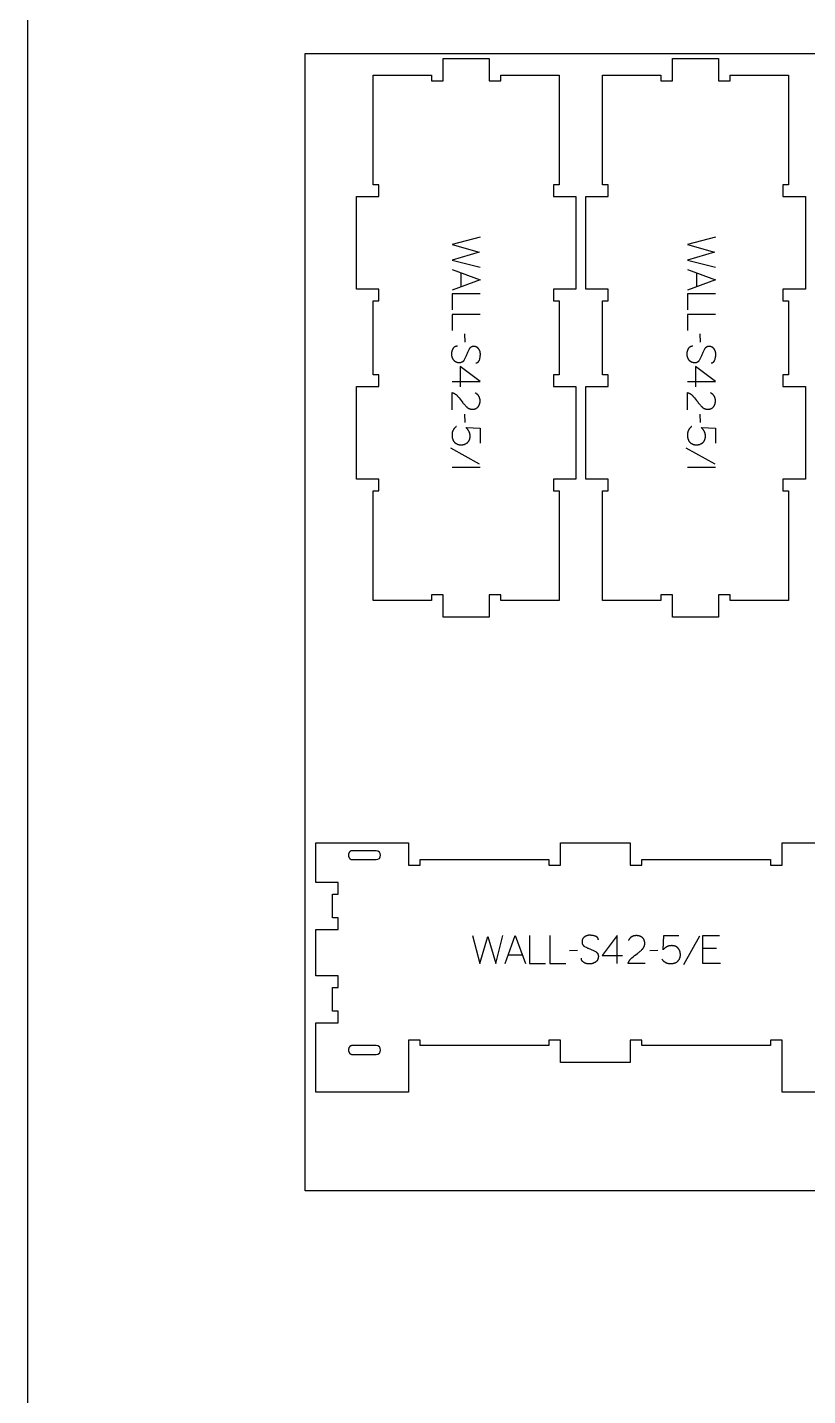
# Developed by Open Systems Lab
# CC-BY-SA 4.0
# Model space of a CAD drawing. Extents: x 0 to 4485, y 0 to 10771.
# Drawn here: x 0 to 837, y 2810 to 4278 of the extents above; entities that cross this region are included whole.
import ezdxf

# ---------------------------------------------------------------- set-up
doc = ezdxf.new("R2010")
doc.units = 0
for name, color, linetype in [('0_SHEET_SPRUCEPLY_2440X122', 1, 'CONTINUOUS'), ('1_ANYTOOL_1MMDEEP_LABELS_S', 2, 'CONTINUOUS'), ('3_ANYTOOL_CUTTHROUGH_INSID', 4, 'CONTINUOUS'), ('4_ANYTOOL_CUTTHROUGH_OUTSI', 5, 'CONTINUOUS'), ('DONOTCUT', 7, 'CONTINUOUS')]:
    doc.layers.add(name, color=color, linetype=linetype)

msp = doc.modelspace()

# ---------------------------------------------------------------- linework, layer by layer
at = {"layer": '0_SHEET_SPRUCEPLY_2440X122'}
msp.add_lwpolyline([(2737.9, 4249.4), (2737.9, 3029.4), (297.9, 3029.4), (297.9, 4249.4)], close=True, dxfattribs=at)
at = {"layer": '1_ANYTOOL_1MMDEEP_LABELS_S', "color": 2}
for points in [[(485.4, 4052.4), (455.4, 4044.7), (484.5, 4036.2), (455.4, 4027.8), (485.4, 4020.3)], [(737.8, 4052.4), (707.8, 4044.7), (736.9, 4036.2), (707.8, 4027.8), (737.8, 4020.3)], [(455.4, 4017.7), (485.4, 4006.8), (455.4, 3995.7)], [(465, 4014.2), (465, 3999.3)], [(707.8, 4017.7), (737.8, 4006.8), (707.8, 3995.7)], [(717.4, 4014.2), (717.4, 3999.3)], [(485.4, 3991.5), (455.4, 3991.5), (455.4, 3974.4)], [(737.8, 3991.5), (707.8, 3991.5), (707.8, 3974.4)], [(485.4, 3969.6), (455.4, 3969.6), (455.4, 3952.5)], [(737.8, 3969.6), (707.8, 3969.6), (707.8, 3952.5)], [(469.3, 3939.9), (469.2, 3948.7)], [(721.7, 3939.9), (721.6, 3948.7)], [(480.9, 3917.7), (481, 3917.7), (481.1, 3917.7), (481.2, 3917.7), (481.3, 3917.7), (481.4, 3917.7), (481.5, 3917.7), (481.6, 3917.7), (481.7, 3917.7), (481.8, 3917.7), (481.8, 3917.8), (481.9, 3917.8), (482, 3917.8), (482.1, 3917.8), (482.2, 3917.8), (482.3, 3917.9), (482.3, 3917.9), (482.4, 3917.9), (482.5, 3917.9), (482.6, 3918), (482.6, 3918), (482.7, 3918), (482.8, 3918.1), (482.8, 3918.1), (482.9, 3918.2), (483, 3918.2), (483.1, 3918.2), (483.1, 3918.3), (483.2, 3918.3), (483.3, 3918.4), (483.3, 3918.4), (483.4, 3918.5), (483.4, 3918.5), (483.5, 3918.6), (483.6, 3918.6), (483.6, 3918.7), (483.7, 3918.8), (483.7, 3918.8), (483.8, 3918.9), (483.8, 3918.9), (483.9, 3919), (484, 3919.1), (484, 3919.1), (484.1, 3919.2), (484.1, 3919.3), (484.2, 3919.4), (484.2, 3919.4), (484.2, 3919.5), (484.3, 3919.6), (484.3, 3919.7), (484.4, 3919.7), (484.4, 3919.8), (484.5, 3920), (484.6, 3920.2), (484.7, 3920.4), (484.7, 3920.5), (484.8, 3920.7), (484.8, 3920.9), (485.1, 3921.7), (485.3, 3922.5), (485.4, 3923.3), (485.6, 3924.1), (485.6, 3924.5), (485.7, 3924.9), (485.7, 3925.2), (485.7, 3925.6), (485.8, 3926), (485.8, 3926.3), (485.8, 3926.7), (485.8, 3927), (485.8, 3927.2), (485.8, 3927.4), (485.8, 3927.6), (485.8, 3927.8), (485.7, 3928), (485.7, 3928.2), (485.7, 3928.4), (485.7, 3928.6), (485.6, 3928.8), (485.6, 3928.9), (485.6, 3929.1), (485.5, 3929.3), (485.5, 3929.5), (485.4, 3929.7), (485.4, 3929.8), (485.3, 3930), (485.3, 3930.2), (485.2, 3930.4), (485.1, 3930.5), (485.1, 3930.7), (485, 3930.9), (484.9, 3931), (484.8, 3931.2), (484.8, 3931.4), (484.7, 3931.5), (484.6, 3931.7), (484.5, 3931.9), (484.4, 3932), (484.3, 3932.2), (484.2, 3932.3), (484.1, 3932.5), (484, 3932.7), (483.9, 3932.8), (483.7, 3933), (483.6, 3933.1), (483.5, 3933.2), (483.4, 3933.4), (483.2, 3933.5), (483.1, 3933.6), (483, 3933.7), (482.8, 3933.9), (482.7, 3934), (482.5, 3934.1), (482.4, 3934.2), (482.2, 3934.3), (482.1, 3934.4), (481.9, 3934.4), (481.8, 3934.5), (481.6, 3934.6), (481.4, 3934.7), (481.3, 3934.7), (481.1, 3934.8), (480.9, 3934.9), (480.7, 3934.9), (480.5, 3934.9), (480.4, 3935), (480.2, 3935), (480, 3935.1), (479.8, 3935.1), (479.6, 3935.1), (479.4, 3935.1), (479.2, 3935.1), (479, 3935.1), (478.8, 3935.1), (478.5, 3935.1), (478.3, 3935.1), (478.1, 3935.1), (477.9, 3935.1), (477.7, 3935.1), (477.5, 3935), (477.3, 3935), (477.1, 3935), (477, 3934.9), (476.8, 3934.9), (476.6, 3934.8), (476.4, 3934.7), (476.3, 3934.7), (476.3, 3934.7), (476.2, 3934.6), (476.1, 3934.6), (476, 3934.6), (475.9, 3934.5), (475.8, 3934.5), (475.8, 3934.4), (475.7, 3934.4), (475.6, 3934.3), (475.5, 3934.3), (475.5, 3934.2), (475.4, 3934.2), (475.3, 3934.1), (475.2, 3934.1), (475.2, 3934), (475.1, 3934), (475, 3933.9), (474.9, 3933.9), (474.9, 3933.8), (474.8, 3933.7), (474.7, 3933.7), (474.7, 3933.6), (474.6, 3933.6), (474.5, 3933.4), (474.4, 3933.3), (474.2, 3933.1), (474.1, 3933), (474, 3932.8), (473.9, 3932.7), (473.8, 3932.5), (473.7, 3932.3), (473.3, 3931.6), (472.9, 3930.9), (472.6, 3930.1), (472.2, 3929.4), (471.9, 3928.6), (471.5, 3927.8), (471.2, 3927), (470.9, 3926.1), (470.6, 3925.3), (470.3, 3924.5), (469.9, 3923.7), (469.6, 3923), (469.2, 3922.2), (468.8, 3921.5), (468.4, 3920.8), (468, 3920.1), (467.9, 3919.9), (467.7, 3919.8), (467.6, 3919.6), (467.6, 3919.5), (467.5, 3919.5), (467.4, 3919.4), (467.4, 3919.3), (467.3, 3919.3), (467.2, 3919.2), (467.2, 3919.1), (467.1, 3919.1), (467, 3919), (467, 3918.9), (466.9, 3918.9), (466.8, 3918.8), (466.8, 3918.8), (466.7, 3918.7), (466.6, 3918.7), (466.5, 3918.6), (466.5, 3918.5), (466.4, 3918.5), (466.3, 3918.4), (466.2, 3918.4), (466.2, 3918.4), (466.1, 3918.3), (466, 3918.3), (465.9, 3918.2), (465.8, 3918.2), (465.7, 3918.2), (465.7, 3918.1), (465.6, 3918.1), (465.5, 3918), (465.4, 3918), (465.3, 3918), (465.2, 3918), (465.1, 3917.9), (465, 3917.9), (464.8, 3917.8), (464.7, 3917.8), (464.5, 3917.8), (464.3, 3917.7), (464.1, 3917.7), (463.8, 3917.7), (463.6, 3917.7), (463.4, 3917.7), (463.2, 3917.7), (463, 3917.7), (462.7, 3917.7), (462.5, 3917.7), (462.3, 3917.7), (462.1, 3917.7), (461.8, 3917.8), (461.6, 3917.8), (461.4, 3917.9), (461.2, 3917.9), (461, 3918), (460.8, 3918), (460.6, 3918.1), (460.4, 3918.1), (460.2, 3918.2), (460, 3918.3), (459.8, 3918.4), (459.6, 3918.5), (459.4, 3918.5), (459.3, 3918.6), (459.1, 3918.7), (458.9, 3918.9), (458.8, 3919), (458.6, 3919.1), (458.4, 3919.2), (458.3, 3919.3), (458.1, 3919.5), (458, 3919.6), (457.9, 3919.7), (457.7, 3919.9), (457.6, 3920), (457.5, 3920.2), (457.3, 3920.4), (457.2, 3920.5), (457.1, 3920.7), (457, 3920.9), (456.7, 3921.2), (456.5, 3921.6), (456.3, 3922), (456.2, 3922.3), (456, 3922.7), (455.9, 3923.1), (455.8, 3923.3), (455.7, 3923.5), (455.7, 3923.7), (455.6, 3923.9), (455.5, 3924.1), (455.5, 3924.2), (455.4, 3924.4), (455.4, 3924.6), (455.3, 3924.8), (455.3, 3925), (455.3, 3925.2), (455.2, 3925.4), (455.2, 3925.6), (455.2, 3925.8), (455.1, 3926.2), (455.1, 3926.7), (455.1, 3927.1), (455.1, 3927.5), (455.1, 3927.9), (455.1, 3928.3), (455.2, 3928.7), (455.2, 3929.1), (455.3, 3929.5), (455.4, 3929.9), (455.5, 3930.2), (455.6, 3930.6), (455.7, 3931), (455.8, 3931.4), (456, 3931.7), (456.1, 3932.1), (456.3, 3932.4), (456.5, 3932.8), (456.6, 3933.1), (456.7, 3933.3), (456.9, 3933.5), (457, 3933.6), (457.1, 3933.8), (457.2, 3933.9), (457.3, 3934.1), (457.4, 3934.2), (457.5, 3934.3), (457.7, 3934.5), (457.8, 3934.6), (457.9, 3934.7), (458, 3934.8), (458.1, 3934.9), (458.2, 3934.9), (458.3, 3935), (458.3, 3935), (458.4, 3935.1), (458.5, 3935.1), (458.5, 3935.1), (458.6, 3935.2), (458.7, 3935.2), (458.8, 3935.3), (458.8, 3935.3), (458.9, 3935.3), (459, 3935.4), (459.1, 3935.4), (459.1, 3935.5), (459.2, 3935.5), (459.3, 3935.5), (459.4, 3935.5), (459.5, 3935.6), (459.5, 3935.6), (459.7, 3935.7), (459.9, 3935.7), (460, 3935.7), (460.2, 3935.8), (460.4, 3935.8), (460.6, 3935.8), (460.8, 3935.8), (460.9, 3935.9), (461.1, 3935.9), (461.3, 3935.9)], [(733.3, 3917.7), (733.4, 3917.7), (733.5, 3917.7), (733.6, 3917.7), (733.7, 3917.7), (733.8, 3917.7), (733.9, 3917.7), (734, 3917.7), (734.1, 3917.7), (734.2, 3917.7), (734.2, 3917.8), (734.3, 3917.8), (734.4, 3917.8), (734.5, 3917.8), (734.6, 3917.8), (734.6, 3917.9), (734.7, 3917.9), (734.8, 3917.9), (734.9, 3917.9), (735, 3918), (735, 3918), (735.1, 3918), (735.2, 3918.1), (735.2, 3918.1), (735.3, 3918.2), (735.4, 3918.2), (735.5, 3918.2), (735.5, 3918.3), (735.6, 3918.3), (735.6, 3918.4), (735.7, 3918.4), (735.8, 3918.5), (735.8, 3918.5), (735.9, 3918.6), (736, 3918.6), (736, 3918.7), (736.1, 3918.8), (736.1, 3918.8), (736.2, 3918.9), (736.2, 3918.9), (736.3, 3919), (736.3, 3919.1), (736.4, 3919.1), (736.4, 3919.2), (736.5, 3919.3), (736.5, 3919.4), (736.6, 3919.4), (736.6, 3919.5), (736.7, 3919.6), (736.7, 3919.7), (736.8, 3919.7), (736.8, 3919.8), (736.9, 3920), (737, 3920.2), (737, 3920.4), (737.1, 3920.5), (737.2, 3920.7), (737.2, 3920.9), (737.5, 3921.7), (737.7, 3922.5), (737.8, 3923.3), (737.9, 3924.1), (738, 3924.5), (738.1, 3924.9), (738.1, 3925.2), (738.1, 3925.6), (738.2, 3926), (738.2, 3926.3), (738.2, 3926.7), (738.2, 3927), (738.2, 3927.2), (738.2, 3927.4), (738.2, 3927.6), (738.2, 3927.8), (738.1, 3928), (738.1, 3928.2), (738.1, 3928.4), (738.1, 3928.6), (738, 3928.8), (738, 3928.9), (738, 3929.1), (737.9, 3929.3), (737.9, 3929.5), (737.8, 3929.7), (737.8, 3929.8), (737.7, 3930), (737.7, 3930.2), (737.6, 3930.4), (737.5, 3930.5), (737.5, 3930.7), (737.4, 3930.9), (737.3, 3931), (737.2, 3931.2), (737.2, 3931.4), (737.1, 3931.5), (737, 3931.7), (736.9, 3931.9), (736.8, 3932), (736.7, 3932.2), (736.6, 3932.3), (736.5, 3932.5), (736.4, 3932.7), (736.2, 3932.8), (736.1, 3933), (736, 3933.1), (735.9, 3933.2), (735.8, 3933.4), (735.6, 3933.5), (735.5, 3933.6), (735.4, 3933.7), (735.2, 3933.9), (735.1, 3934), (734.9, 3934.1), (734.8, 3934.2), (734.6, 3934.3), (734.5, 3934.4), (734.3, 3934.4), (734.2, 3934.5), (734, 3934.6), (733.8, 3934.7), (733.6, 3934.7), (733.5, 3934.8), (733.3, 3934.9), (733.1, 3934.9), (732.9, 3934.9), (732.8, 3935), (732.6, 3935), (732.4, 3935.1), (732.2, 3935.1), (732, 3935.1), (731.8, 3935.1), (731.6, 3935.1), (731.4, 3935.1), (731.2, 3935.1), (730.9, 3935.1), (730.7, 3935.1), (730.5, 3935.1), (730.3, 3935.1), (730.1, 3935.1), (729.9, 3935), (729.7, 3935), (729.5, 3935), (729.4, 3934.9), (729.2, 3934.9), (729, 3934.8), (728.8, 3934.7), (728.7, 3934.7), (728.6, 3934.7), (728.6, 3934.6), (728.5, 3934.6), (728.4, 3934.6), (728.3, 3934.5), (728.2, 3934.5), (728.2, 3934.4), (728.1, 3934.4), (728, 3934.3), (727.9, 3934.3), (727.8, 3934.2), (727.8, 3934.2), (727.7, 3934.1), (727.6, 3934.1), (727.6, 3934), (727.5, 3934), (727.4, 3933.9), (727.3, 3933.9), (727.3, 3933.8), (727.2, 3933.7), (727.1, 3933.7), (727.1, 3933.6), (727, 3933.6), (726.9, 3933.4), (726.8, 3933.3), (726.6, 3933.1), (726.5, 3933), (726.4, 3932.8), (726.3, 3932.7), (726.2, 3932.5), (726.1, 3932.3), (725.7, 3931.6), (725.3, 3930.9), (725, 3930.1), (724.6, 3929.4), (724.3, 3928.6), (723.9, 3927.8), (723.6, 3927), (723.3, 3926.1), (723, 3925.3), (722.7, 3924.5), (722.3, 3923.7), (721.9, 3923), (721.6, 3922.2), (721.2, 3921.5), (720.8, 3920.8), (720.4, 3920.1), (720.2, 3919.9), (720.1, 3919.8), (720, 3919.6), (720, 3919.5), (719.9, 3919.5), (719.8, 3919.4), (719.8, 3919.3), (719.7, 3919.3), (719.6, 3919.2), (719.6, 3919.1), (719.5, 3919.1), (719.4, 3919), (719.4, 3918.9), (719.3, 3918.9), (719.2, 3918.8), (719.2, 3918.8), (719.1, 3918.7), (719, 3918.7), (718.9, 3918.6), (718.9, 3918.5), (718.8, 3918.5), (718.7, 3918.4), (718.6, 3918.4), (718.6, 3918.4), (718.5, 3918.3), (718.4, 3918.3), (718.3, 3918.2), (718.2, 3918.2), (718.1, 3918.2), (718.1, 3918.1), (718, 3918.1), (717.9, 3918), (717.8, 3918), (717.7, 3918), (717.6, 3918), (717.5, 3917.9), (717.4, 3917.9), (717.2, 3917.8), (717, 3917.8), (716.9, 3917.8), (716.7, 3917.7), (716.4, 3917.7), (716.2, 3917.7), (716, 3917.7), (715.8, 3917.7), (715.6, 3917.7), (715.4, 3917.7), (715.1, 3917.7), (714.9, 3917.7), (714.7, 3917.7), (714.5, 3917.7), (714.2, 3917.8), (714, 3917.8), (713.8, 3917.9), (713.6, 3917.9), (713.4, 3918), (713.2, 3918), (713, 3918.1), (712.8, 3918.1), (712.6, 3918.2), (712.4, 3918.3), (712.2, 3918.4), (712, 3918.5), (711.8, 3918.5), (711.7, 3918.6), (711.5, 3918.7), (711.3, 3918.9), (711.2, 3919), (711, 3919.1), (710.8, 3919.2), (710.7, 3919.3), (710.5, 3919.5), (710.4, 3919.6), (710.3, 3919.7), (710.1, 3919.9), (710, 3920), (709.8, 3920.2), (709.7, 3920.4), (709.6, 3920.5), (709.5, 3920.7), (709.4, 3920.9), (709.1, 3921.2), (708.9, 3921.6), (708.7, 3922), (708.6, 3922.3), (708.4, 3922.7), (708.2, 3923.1), (708.2, 3923.3), (708.1, 3923.5), (708, 3923.7), (708, 3923.9), (707.9, 3924.1), (707.9, 3924.2), (707.8, 3924.4), (707.8, 3924.6), (707.7, 3924.8), (707.7, 3925), (707.7, 3925.2), (707.6, 3925.4), (707.6, 3925.6), (707.6, 3925.8), (707.5, 3926.2), (707.5, 3926.7), (707.5, 3927.1), (707.5, 3927.5), (707.5, 3927.9), (707.5, 3928.3), (707.6, 3928.7), (707.6, 3929.1), (707.7, 3929.5), (707.8, 3929.9), (707.9, 3930.2), (708, 3930.6), (708.1, 3931), (708.2, 3931.4), (708.4, 3931.7), (708.5, 3932.1), (708.7, 3932.4), (708.9, 3932.8), (709, 3933.1), (709.1, 3933.3), (709.2, 3933.5), (709.4, 3933.6), (709.5, 3933.8), (709.6, 3933.9), (709.7, 3934.1), (709.8, 3934.2), (709.9, 3934.3), (710.1, 3934.5), (710.2, 3934.6), (710.3, 3934.7), (710.4, 3934.8), (710.5, 3934.9), (710.6, 3934.9), (710.6, 3935), (710.7, 3935), (710.8, 3935.1), (710.9, 3935.1), (710.9, 3935.1), (711, 3935.2), (711.1, 3935.2), (711.2, 3935.3), (711.2, 3935.3), (711.3, 3935.3), (711.4, 3935.4), (711.5, 3935.4), (711.5, 3935.5), (711.6, 3935.5), (711.7, 3935.5), (711.8, 3935.5), (711.9, 3935.6), (711.9, 3935.6), (712.1, 3935.7), (712.3, 3935.7), (712.4, 3935.7), (712.6, 3935.8), (712.8, 3935.8), (713, 3935.8), (713.1, 3935.8), (713.3, 3935.9), (713.5, 3935.9), (713.7, 3935.9)], [(455.4, 3897.6), (485.5, 3897.6), (464.1, 3913.6)], [(464.1, 3913.6), (464.1, 3891.9)], [(707.8, 3897.6), (737.9, 3897.6), (716.5, 3913.6)], [(716.5, 3913.6), (716.5, 3891.9)], [(455.5, 3867.4), (455.5, 3885.7), (456, 3885.6), (456.2, 3885.5), (456.4, 3885.4), (456.7, 3885.3), (456.9, 3885.2), (457.1, 3885.2), (457.3, 3885.1), (457.5, 3885), (457.7, 3884.9), (457.9, 3884.7), (458.1, 3884.6), (458.3, 3884.5), (458.5, 3884.4), (458.7, 3884.3), (458.9, 3884.2), (459.1, 3884), (459.3, 3883.9), (459.5, 3883.8), (459.7, 3883.6), (459.8, 3883.5), (460, 3883.3), (460.2, 3883.2), (460.4, 3883), (460.5, 3882.9), (460.7, 3882.7), (460.9, 3882.6), (461, 3882.4), (461.2, 3882.2), (461.4, 3882), (461.7, 3881.7), (462.9, 3880.2), (464.1, 3878.7), (465.2, 3877.2), (466.4, 3875.7), (466.9, 3874.9), (467.5, 3874.2), (468.1, 3873.5), (468.7, 3872.8), (469.3, 3872.1), (469.9, 3871.5), (470.5, 3870.9), (471.1, 3870.3), (471.2, 3870.1), (471.4, 3870), (471.6, 3869.8), (471.7, 3869.7), (471.9, 3869.6), (472.1, 3869.5), (472.2, 3869.3), (472.4, 3869.2), (472.6, 3869.1), (472.8, 3869), (472.9, 3868.9), (473.1, 3868.8), (473.3, 3868.7), (473.5, 3868.6), (473.7, 3868.6), (473.9, 3868.5), (474.1, 3868.4), (474.3, 3868.4), (474.4, 3868.3), (474.6, 3868.2), (474.9, 3868.2), (475.1, 3868.1), (475.3, 3868.1), (475.5, 3868), (475.7, 3868), (475.9, 3868), (476.1, 3868), (476.3, 3867.9), (476.5, 3867.9), (476.8, 3867.9), (477, 3867.9), (477.2, 3867.9), (477.5, 3867.9), (477.7, 3867.9), (478, 3867.9), (478.2, 3867.9), (478.4, 3868), (478.7, 3868), (478.9, 3868), (479.1, 3868.1), (479.3, 3868.1), (479.5, 3868.1), (479.8, 3868.2), (480, 3868.3), (480.2, 3868.3), (480.4, 3868.4), (480.6, 3868.5), (480.8, 3868.5), (481, 3868.6), (481.1, 3868.7), (481.3, 3868.8), (481.5, 3868.9), (481.7, 3869), (481.8, 3869.1), (482, 3869.2), (482.2, 3869.3), (482.3, 3869.4), (482.5, 3869.6), (482.6, 3869.7), (482.8, 3869.8), (482.9, 3870), (483.1, 3870.1), (483.2, 3870.3), (483.3, 3870.4), (483.5, 3870.6), (483.6, 3870.8), (483.7, 3870.9), (483.8, 3871.1), (484, 3871.3), (484.1, 3871.4), (484.2, 3871.6), (484.3, 3871.8), (484.4, 3872), (484.5, 3872.1), (484.5, 3872.3), (484.6, 3872.5), (484.7, 3872.7), (484.8, 3872.9), (484.9, 3873.1), (484.9, 3873.3), (485, 3873.5), (485, 3873.7), (485.1, 3873.9), (485.2, 3874.1), (485.2, 3874.3), (485.2, 3874.5), (485.3, 3874.8), (485.3, 3875), (485.3, 3875.2), (485.4, 3875.4), (485.4, 3875.6), (485.4, 3875.9), (485.4, 3876.1), (485.4, 3876.3), (485.4, 3876.8), (485.4, 3877.2), (485.4, 3877.5), (485.4, 3877.9), (485.4, 3878.2), (485.3, 3878.6), (485.3, 3878.9), (485.2, 3879.2), (485.1, 3879.6), (485, 3879.9), (485, 3880), (484.9, 3880.2), (484.9, 3880.3), (484.8, 3880.5), (484.8, 3880.6), (484.7, 3880.8), (484.7, 3880.9), (484.6, 3881.1), (484.5, 3881.2), (484.5, 3881.4), (484.4, 3881.5), (484.3, 3881.6), (484.3, 3881.8), (484.2, 3881.9), (484.1, 3882), (484, 3882.2), (483.9, 3882.3), (483.8, 3882.4), (483.7, 3882.5), (483.6, 3882.7), (483.6, 3882.8), (483.5, 3882.9), (483.4, 3883), (483.3, 3883.1), (483.1, 3883.3), (483, 3883.4), (482.9, 3883.5), (482.8, 3883.6), (482.7, 3883.7), (482.6, 3883.8), (482.5, 3883.9), (482.3, 3884), (482.1, 3884.2), (481.8, 3884.4), (481.5, 3884.6), (481.3, 3884.8), (481, 3885), (480.7, 3885.1), (480.3, 3885.3)], [(707.9, 3867.4), (707.9, 3885.7), (708.4, 3885.6), (708.6, 3885.5), (708.8, 3885.4), (709.1, 3885.3), (709.3, 3885.2), (709.5, 3885.2), (709.7, 3885.1), (709.9, 3885), (710.1, 3884.9), (710.3, 3884.7), (710.5, 3884.6), (710.7, 3884.5), (710.9, 3884.4), (711.1, 3884.3), (711.3, 3884.2), (711.5, 3884), (711.7, 3883.9), (711.9, 3883.8), (712.1, 3883.6), (712.2, 3883.5), (712.4, 3883.3), (712.6, 3883.2), (712.8, 3883), (712.9, 3882.9), (713.1, 3882.7), (713.3, 3882.6), (713.4, 3882.4), (713.6, 3882.2), (713.8, 3882), (714.1, 3881.7), (715.3, 3880.2), (716.5, 3878.7), (717.6, 3877.2), (718.8, 3875.7), (719.3, 3874.9), (719.9, 3874.2), (720.5, 3873.5), (721.1, 3872.8), (721.7, 3872.1), (722.3, 3871.5), (722.9, 3870.9), (723.5, 3870.3), (723.6, 3870.1), (723.8, 3870), (724, 3869.8), (724.1, 3869.7), (724.3, 3869.6), (724.5, 3869.5), (724.6, 3869.3), (724.8, 3869.2), (725, 3869.1), (725.2, 3869), (725.3, 3868.9), (725.5, 3868.8), (725.7, 3868.7), (725.9, 3868.6), (726.1, 3868.6), (726.3, 3868.5), (726.5, 3868.4), (726.6, 3868.4), (726.8, 3868.3), (727, 3868.2), (727.2, 3868.2), (727.5, 3868.1), (727.7, 3868.1), (727.9, 3868), (728.1, 3868), (728.3, 3868), (728.5, 3868), (728.7, 3867.9), (728.9, 3867.9), (729.2, 3867.9), (729.4, 3867.9), (729.6, 3867.9), (729.9, 3867.9), (730.1, 3867.9), (730.4, 3867.9), (730.6, 3867.9), (730.8, 3868), (731.1, 3868), (731.3, 3868), (731.5, 3868.1), (731.7, 3868.1), (731.9, 3868.1), (732.2, 3868.2), (732.4, 3868.3), (732.6, 3868.3), (732.8, 3868.4), (733, 3868.5), (733.2, 3868.5), (733.4, 3868.6), (733.5, 3868.7), (733.7, 3868.8), (733.9, 3868.9), (734.1, 3869), (734.2, 3869.1), (734.4, 3869.2), (734.6, 3869.3), (734.7, 3869.4), (734.9, 3869.6), (735, 3869.7), (735.2, 3869.8), (735.3, 3870), (735.5, 3870.1), (735.6, 3870.3), (735.7, 3870.4), (735.9, 3870.6), (736, 3870.8), (736.1, 3870.9), (736.2, 3871.1), (736.3, 3871.3), (736.5, 3871.4), (736.6, 3871.6), (736.7, 3871.8), (736.8, 3872), (736.8, 3872.1), (736.9, 3872.3), (737, 3872.5), (737.1, 3872.7), (737.2, 3872.9), (737.2, 3873.1), (737.3, 3873.3), (737.4, 3873.5), (737.4, 3873.7), (737.5, 3873.9), (737.5, 3874.1), (737.6, 3874.3), (737.6, 3874.5), (737.7, 3874.8), (737.7, 3875), (737.7, 3875.2), (737.8, 3875.4), (737.8, 3875.6), (737.8, 3875.9), (737.8, 3876.1), (737.8, 3876.3), (737.8, 3876.8), (737.8, 3877.2), (737.8, 3877.5), (737.8, 3877.9), (737.8, 3878.2), (737.7, 3878.6), (737.7, 3878.9), (737.6, 3879.2), (737.5, 3879.6), (737.4, 3879.9), (737.4, 3880), (737.3, 3880.2), (737.3, 3880.3), (737.2, 3880.5), (737.2, 3880.6), (737.1, 3880.8), (737.1, 3880.9), (737, 3881.1), (736.9, 3881.2), (736.9, 3881.4), (736.8, 3881.5), (736.7, 3881.6), (736.6, 3881.8), (736.6, 3881.9), (736.5, 3882), (736.4, 3882.2), (736.3, 3882.3), (736.2, 3882.4), (736.1, 3882.5), (736, 3882.7), (735.9, 3882.8), (735.9, 3882.9), (735.7, 3883), (735.6, 3883.1), (735.5, 3883.3), (735.4, 3883.4), (735.3, 3883.5), (735.2, 3883.6), (735.1, 3883.7), (735, 3883.8), (734.9, 3883.9), (734.7, 3884), (734.5, 3884.2), (734.2, 3884.4), (733.9, 3884.6), (733.7, 3884.8), (733.4, 3885), (733.1, 3885.1), (732.7, 3885.3)], [(469.3, 3853.7), (469.2, 3862.5)], [(721.7, 3853.7), (721.6, 3862.5)], [(460.2, 3849.4), (459.9, 3849.2), (459.6, 3849), (459.4, 3848.8), (459.1, 3848.6), (458.8, 3848.3), (458.6, 3848.1), (458.4, 3847.9), (458.1, 3847.6), (457.9, 3847.4), (457.7, 3847.1), (457.5, 3846.9), (457.3, 3846.6), (457.1, 3846.4), (457, 3846.1), (456.8, 3845.8), (456.6, 3845.5), (456.5, 3845.3), (456.4, 3845), (456.2, 3844.7), (456.1, 3844.4), (456, 3844.1), (455.9, 3843.8), (455.8, 3843.5), (455.7, 3843.2), (455.7, 3842.8), (455.6, 3842.5), (455.6, 3842.2), (455.5, 3841.8), (455.5, 3841.5), (455.5, 3841.2), (455.5, 3840.8), (455.4, 3840.5), (455.5, 3840.1), (455.5, 3839.6), (455.5, 3839.2), (455.5, 3838.9), (455.5, 3838.5), (455.6, 3838.1), (455.6, 3837.7), (455.7, 3837.3), (455.8, 3837), (455.9, 3836.6), (455.9, 3836.3), (456, 3835.9), (456.1, 3835.6), (456.3, 3835.3), (456.4, 3834.9), (456.5, 3834.6), (456.6, 3834.5), (456.6, 3834.3), (456.7, 3834.2), (456.8, 3834), (456.9, 3833.9), (457, 3833.7), (457.1, 3833.6), (457.2, 3833.4), (457.3, 3833.3), (457.4, 3833.1), (457.5, 3833), (457.6, 3832.9), (457.7, 3832.7), (457.8, 3832.6), (458, 3832.5), (458.1, 3832.4), (458.2, 3832.2), (458.4, 3832.1), (458.5, 3832), (458.7, 3831.9), (458.8, 3831.7), (459, 3831.6), (459.1, 3831.5), (459.3, 3831.4), (459.5, 3831.3), (459.6, 3831.2), (459.8, 3831.1), (460, 3831), (460.4, 3830.8), (460.8, 3830.6), (461, 3830.5), (461.3, 3830.4), (461.5, 3830.3), (461.7, 3830.2), (462, 3830.1), (462.2, 3830), (462.5, 3829.9), (462.7, 3829.9), (463, 3829.8), (463.2, 3829.8), (463.4, 3829.7), (463.7, 3829.7), (463.9, 3829.7), (464.1, 3829.6), (464.4, 3829.6), (464.6, 3829.6), (464.9, 3829.6), (465.1, 3829.6), (465.4, 3829.7), (465.7, 3829.7), (465.9, 3829.7), (466.2, 3829.7), (466.4, 3829.7), (466.7, 3829.8), (466.9, 3829.8), (467.2, 3829.9), (467.4, 3829.9), (467.6, 3830), (467.9, 3830), (468.1, 3830.1), (468.3, 3830.2), (468.6, 3830.2), (468.8, 3830.3), (469, 3830.4), (469.2, 3830.5), (469.4, 3830.6), (469.7, 3830.7), (469.9, 3830.8), (470.1, 3830.9), (470.3, 3831), (470.5, 3831.1), (470.7, 3831.2), (470.9, 3831.3), (471.1, 3831.5), (471.3, 3831.6), (471.4, 3831.7), (471.6, 3831.9), (471.8, 3832), (472, 3832.2), (472.2, 3832.3), (472.3, 3832.5), (472.5, 3832.7), (472.7, 3832.8), (472.8, 3833), (473, 3833.2), (473.1, 3833.4), (473.2, 3833.5), (473.4, 3833.7), (473.5, 3833.9), (473.6, 3834.1), (473.7, 3834.3), (473.8, 3834.5), (473.9, 3834.8), (474, 3835), (474.1, 3835.2), (474.2, 3835.4), (474.3, 3835.6), (474.3, 3835.9), (474.4, 3836.1), (474.4, 3836.3), (474.5, 3836.6), (474.6, 3836.8), (474.6, 3837.1), (474.6, 3837.3), (474.7, 3837.6), (474.7, 3837.9), (474.7, 3838.1), (474.7, 3838.4), (474.7, 3838.7), (474.7, 3839), (474.7, 3839.3), (474.7, 3839.7), (474.7, 3840), (474.7, 3840.3), (474.6, 3840.7), (474.6, 3841), (474.5, 3841.3), (474.4, 3841.6), (474.4, 3842), (474.3, 3842.3), (474.2, 3842.6), (474.1, 3842.9), (474, 3843.1), (473.9, 3843.4), (473.7, 3843.7), (473.6, 3844), (473.5, 3844.3), (473.3, 3844.5), (473.1, 3844.8), (473, 3845.1), (472.8, 3845.3), (472.6, 3845.6), (472.4, 3845.9), (472.2, 3846.1), (472, 3846.4), (471.8, 3846.7), (471.6, 3846.9), (471.4, 3847.2), (470.9, 3847.7), (470.4, 3848.2), (485.4, 3847.5), (485.4, 3831.3)], [(712.6, 3849.4), (712.3, 3849.2), (712, 3849), (711.7, 3848.8), (711.5, 3848.6), (711.2, 3848.3), (711, 3848.1), (710.7, 3847.9), (710.5, 3847.6), (710.3, 3847.4), (710.1, 3847.1), (709.9, 3846.9), (709.7, 3846.6), (709.5, 3846.4), (709.3, 3846.1), (709.2, 3845.8), (709, 3845.5), (708.9, 3845.3), (708.8, 3845), (708.6, 3844.7), (708.5, 3844.4), (708.4, 3844.1), (708.3, 3843.8), (708.2, 3843.5), (708.1, 3843.2), (708.1, 3842.8), (708, 3842.5), (708, 3842.2), (707.9, 3841.8), (707.9, 3841.5), (707.9, 3841.2), (707.8, 3840.8), (707.8, 3840.5), (707.8, 3840.1), (707.9, 3839.6), (707.9, 3839.2), (707.9, 3838.9), (707.9, 3838.5), (708, 3838.1), (708, 3837.7), (708.1, 3837.3), (708.2, 3837), (708.3, 3836.6), (708.3, 3836.3), (708.4, 3835.9), (708.5, 3835.6), (708.6, 3835.3), (708.8, 3834.9), (708.9, 3834.6), (709, 3834.5), (709, 3834.3), (709.1, 3834.2), (709.2, 3834), (709.3, 3833.9), (709.4, 3833.7), (709.5, 3833.6), (709.6, 3833.4), (709.7, 3833.3), (709.8, 3833.1), (709.9, 3833), (710, 3832.9), (710.1, 3832.7), (710.2, 3832.6), (710.4, 3832.5), (710.5, 3832.4), (710.6, 3832.2), (710.8, 3832.1), (710.9, 3832), (711.1, 3831.9), (711.2, 3831.7), (711.4, 3831.6), (711.5, 3831.5), (711.7, 3831.4), (711.9, 3831.3), (712, 3831.2), (712.2, 3831.1), (712.4, 3831), (712.8, 3830.8), (713.2, 3830.6), (713.4, 3830.5), (713.6, 3830.4), (713.9, 3830.3), (714.1, 3830.2), (714.4, 3830.1), (714.6, 3830), (714.9, 3829.9), (715.1, 3829.9), (715.3, 3829.8), (715.6, 3829.8), (715.8, 3829.7), (716.1, 3829.7), (716.3, 3829.7), (716.5, 3829.6), (716.8, 3829.6), (717, 3829.6), (717.3, 3829.6), (717.5, 3829.6), (717.8, 3829.7), (718.1, 3829.7), (718.3, 3829.7), (718.6, 3829.7), (718.8, 3829.7), (719.1, 3829.8), (719.3, 3829.8), (719.6, 3829.9), (719.8, 3829.9), (720, 3830), (720.3, 3830), (720.5, 3830.1), (720.7, 3830.2), (721, 3830.2), (721.2, 3830.3), (721.4, 3830.4), (721.6, 3830.5), (721.8, 3830.6), (722, 3830.7), (722.3, 3830.8), (722.5, 3830.9), (722.7, 3831), (722.9, 3831.1), (723.1, 3831.2), (723.3, 3831.3), (723.5, 3831.5), (723.7, 3831.6), (723.8, 3831.7), (724, 3831.9), (724.2, 3832), (724.4, 3832.2), (724.6, 3832.3), (724.7, 3832.5), (724.9, 3832.7), (725.1, 3832.8), (725.2, 3833), (725.3, 3833.2), (725.5, 3833.4), (725.6, 3833.5), (725.8, 3833.7), (725.9, 3833.9), (726, 3834.1), (726.1, 3834.3), (726.2, 3834.5), (726.3, 3834.8), (726.4, 3835), (726.5, 3835.2), (726.6, 3835.4), (726.6, 3835.6), (726.7, 3835.9), (726.8, 3836.1), (726.8, 3836.3), (726.9, 3836.6), (726.9, 3836.8), (727, 3837.1), (727, 3837.3), (727.1, 3837.6), (727.1, 3837.9), (727.1, 3838.1), (727.1, 3838.4), (727.1, 3838.7), (727.1, 3839), (727.1, 3839.3), (727.1, 3839.7), (727.1, 3840), (727.1, 3840.3), (727, 3840.7), (727, 3841), (726.9, 3841.3), (726.8, 3841.6), (726.8, 3842), (726.7, 3842.3), (726.6, 3842.6), (726.5, 3842.9), (726.4, 3843.1), (726.3, 3843.4), (726.1, 3843.7), (726, 3844), (725.8, 3844.3), (725.7, 3844.5), (725.5, 3844.8), (725.4, 3845.1), (725.2, 3845.3), (725, 3845.6), (724.8, 3845.9), (724.6, 3846.1), (724.4, 3846.4), (724.2, 3846.7), (724, 3846.9), (723.8, 3847.2), (723.3, 3847.7), (722.8, 3848.2), (737.8, 3847.5), (737.8, 3831.3)], [(485, 3809.1), (454.2, 3826.2)], [(737.4, 3809.1), (706.6, 3826.2)], [(485.4, 3805.5), (455.4, 3805.5)], [(737.8, 3805.5), (707.8, 3805.5)], [(477.5, 3303.2), (485.3, 3273.2), (493.7, 3302.3), (502.2, 3273.2), (509.7, 3303.2)], [(512.3, 3273.2), (523.1, 3303.2), (534.2, 3273.2)], [(538.5, 3303.2), (538.5, 3273.2), (555.6, 3273.2)], [(560.3, 3303.2), (560.3, 3273.2), (577.4, 3273.2)], [(612.3, 3298.6), (612.3, 3298.8), (612.3, 3298.9), (612.3, 3299), (612.3, 3299.1), (612.3, 3299.1), (612.2, 3299.2), (612.2, 3299.3), (612.2, 3299.4), (612.2, 3299.5), (612.2, 3299.6), (612.2, 3299.7), (612.1, 3299.7), (612.1, 3299.8), (612.1, 3299.9), (612.1, 3300), (612.1, 3300.1), (612, 3300.1), (612, 3300.2), (612, 3300.3), (611.9, 3300.4), (611.9, 3300.4), (611.9, 3300.5), (611.8, 3300.6), (611.8, 3300.6), (611.7, 3300.7), (611.7, 3300.8), (611.7, 3300.9), (611.6, 3300.9), (611.6, 3301), (611.5, 3301), (611.5, 3301.1), (611.4, 3301.2), (611.4, 3301.2), (611.3, 3301.3), (611.2, 3301.3), (611.2, 3301.4), (611.1, 3301.5), (611.1, 3301.5), (611, 3301.6), (610.9, 3301.6), (610.9, 3301.7), (610.8, 3301.7), (610.7, 3301.8), (610.7, 3301.8), (610.6, 3301.9), (610.5, 3301.9), (610.4, 3302), (610.4, 3302), (610.3, 3302.1), (610.2, 3302.1), (610.1, 3302.1), (609.9, 3302.2), (609.8, 3302.3), (609.6, 3302.4), (609.4, 3302.5), (609.2, 3302.5), (609, 3302.6), (608.2, 3302.8), (607.4, 3303), (606.6, 3303.2), (605.8, 3303.3), (605.5, 3303.3), (605.1, 3303.4), (604.7, 3303.4), (604.3, 3303.5), (604, 3303.5), (603.6, 3303.5), (603.3, 3303.5), (602.9, 3303.5), (602.7, 3303.5), (602.5, 3303.5), (602.3, 3303.5), (602.1, 3303.5), (601.9, 3303.5), (601.7, 3303.5), (601.6, 3303.4), (601.4, 3303.4), (601.2, 3303.4), (601, 3303.3), (600.8, 3303.3), (600.6, 3303.3), (600.5, 3303.2), (600.3, 3303.2), (600.1, 3303.1), (599.9, 3303.1), (599.8, 3303), (599.6, 3302.9), (599.4, 3302.9), (599.2, 3302.8), (599.1, 3302.7), (598.9, 3302.7), (598.7, 3302.6), (598.6, 3302.5), (598.4, 3302.4), (598.2, 3302.3), (598.1, 3302.2), (597.9, 3302.1), (597.8, 3302), (597.6, 3301.9), (597.4, 3301.8), (597.3, 3301.7), (597.1, 3301.6), (597, 3301.5), (596.8, 3301.3), (596.7, 3301.2), (596.6, 3301.1), (596.4, 3301), (596.3, 3300.8), (596.2, 3300.7), (596.1, 3300.5), (596, 3300.4), (595.9, 3300.3), (595.8, 3300.1), (595.7, 3300), (595.6, 3299.8), (595.5, 3299.6), (595.4, 3299.5), (595.3, 3299.3), (595.3, 3299.2), (595.2, 3299), (595.1, 3298.8), (595.1, 3298.6), (595, 3298.5), (595, 3298.3), (595, 3298.1), (594.9, 3297.9), (594.9, 3297.7), (594.9, 3297.5), (594.8, 3297.3), (594.8, 3297.1), (594.8, 3296.9), (594.8, 3296.7), (594.8, 3296.5), (594.8, 3296.3), (594.8, 3296.1), (594.8, 3295.9), (594.8, 3295.7), (594.9, 3295.5), (594.9, 3295.3), (594.9, 3295.1), (595, 3294.9), (595, 3294.7), (595.1, 3294.5), (595.1, 3294.3), (595.2, 3294.2), (595.2, 3294.1), (595.3, 3294), (595.3, 3293.9), (595.3, 3293.8), (595.4, 3293.7), (595.4, 3293.7), (595.5, 3293.6), (595.5, 3293.5), (595.5, 3293.4), (595.6, 3293.3), (595.6, 3293.3), (595.7, 3293.2), (595.7, 3293.1), (595.8, 3293), (595.8, 3293), (595.9, 3292.9), (596, 3292.8), (596, 3292.7), (596.1, 3292.7), (596.1, 3292.6), (596.2, 3292.5), (596.3, 3292.5), (596.3, 3292.4), (596.4, 3292.3), (596.5, 3292.2), (596.7, 3292.1), (596.8, 3292), (597, 3291.9), (597.1, 3291.7), (597.3, 3291.6), (597.5, 3291.5), (597.6, 3291.4), (598.3, 3291), (599.1, 3290.7), (599.8, 3290.3), (600.6, 3289.9), (601.4, 3289.6), (602.2, 3289.3), (603, 3288.9), (603.8, 3288.6), (604.6, 3288.3), (605.4, 3288), (606.2, 3287.6), (607, 3287.3), (607.7, 3286.9), (608.4, 3286.5), (609.2, 3286.1), (609.8, 3285.7), (610, 3285.6), (610.2, 3285.5), (610.3, 3285.4), (610.4, 3285.3), (610.5, 3285.2), (610.5, 3285.2), (610.6, 3285.1), (610.7, 3285), (610.7, 3285), (610.8, 3284.9), (610.9, 3284.8), (610.9, 3284.8), (611, 3284.7), (611.1, 3284.6), (611.1, 3284.6), (611.2, 3284.5), (611.2, 3284.4), (611.3, 3284.3), (611.3, 3284.3), (611.4, 3284.2), (611.4, 3284.1), (611.5, 3284), (611.5, 3284), (611.6, 3283.9), (611.6, 3283.8), (611.7, 3283.7), (611.7, 3283.6), (611.8, 3283.6), (611.8, 3283.5), (611.8, 3283.4), (611.9, 3283.3), (611.9, 3283.2), (611.9, 3283.1), (612, 3283), (612, 3282.9), (612, 3282.9), (612, 3282.8), (612.1, 3282.6), (612.1, 3282.4), (612.2, 3282.2), (612.2, 3282), (612.2, 3281.8), (612.2, 3281.6), (612.3, 3281.4), (612.3, 3281.1), (612.3, 3280.9), (612.3, 3280.7), (612.3, 3280.5), (612.2, 3280.2), (612.2, 3280), (612.2, 3279.8), (612.2, 3279.6), (612.1, 3279.3), (612.1, 3279.1), (612, 3278.9), (612, 3278.7), (611.9, 3278.5), (611.9, 3278.3), (611.8, 3278.1), (611.7, 3277.9), (611.7, 3277.7), (611.6, 3277.5), (611.5, 3277.4), (611.4, 3277.2), (611.3, 3277), (611.2, 3276.8), (611.1, 3276.7), (611, 3276.5), (610.9, 3276.3), (610.7, 3276.2), (610.6, 3276), (610.5, 3275.9), (610.3, 3275.7), (610.2, 3275.6), (610.1, 3275.4), (609.9, 3275.3), (609.7, 3275.2), (609.6, 3275.1), (609.4, 3274.9), (609.2, 3274.8), (609.1, 3274.7), (608.7, 3274.5), (608.3, 3274.3), (608, 3274.1), (607.6, 3273.9), (607.2, 3273.7), (606.9, 3273.6), (606.7, 3273.5), (606.5, 3273.4), (606.3, 3273.4), (606.1, 3273.3), (605.9, 3273.3), (605.7, 3273.2), (605.5, 3273.2), (605.3, 3273.1), (605.1, 3273.1), (604.9, 3273), (604.7, 3273), (604.5, 3273), (604.3, 3272.9), (604.1, 3272.9), (603.7, 3272.9), (603.3, 3272.8), (602.9, 3272.8), (602.5, 3272.8), (602.1, 3272.8), (601.6, 3272.9), (601.3, 3272.9), (600.9, 3273), (600.5, 3273), (600.1, 3273.1), (599.7, 3273.2), (599.3, 3273.3), (598.9, 3273.4), (598.6, 3273.5), (598.2, 3273.7), (597.9, 3273.8), (597.5, 3274), (597.2, 3274.2), (596.8, 3274.4), (596.6, 3274.5), (596.5, 3274.6), (596.3, 3274.7), (596.2, 3274.8), (596, 3274.9), (595.9, 3275), (595.7, 3275.1), (595.6, 3275.3), (595.5, 3275.4), (595.4, 3275.5), (595.2, 3275.6), (595.1, 3275.8), (595.1, 3275.8), (595, 3275.9), (595, 3276), (594.9, 3276.1), (594.9, 3276.1), (594.8, 3276.2), (594.8, 3276.3), (594.8, 3276.3), (594.7, 3276.4), (594.7, 3276.5), (594.6, 3276.6), (594.6, 3276.6), (594.6, 3276.7), (594.5, 3276.8), (594.5, 3276.9), (594.5, 3276.9), (594.4, 3277), (594.4, 3277.1), (594.4, 3277.2), (594.3, 3277.3), (594.3, 3277.4), (594.2, 3277.6), (594.2, 3277.8), (594.2, 3277.9), (594.1, 3278.1), (594.1, 3278.3), (594.1, 3278.5), (594.1, 3278.7), (594.1, 3278.9), (594.1, 3279)], [(632.3, 3273.2), (632.3, 3303.2), (616.3, 3281.8)], [(662.5, 3273.2), (644.2, 3273.3), (644.4, 3273.7), (644.4, 3273.9), (644.5, 3274.2), (644.6, 3274.4), (644.7, 3274.6), (644.8, 3274.8), (644.9, 3275), (645, 3275.2), (645.1, 3275.4), (645.2, 3275.7), (645.3, 3275.9), (645.4, 3276.1), (645.5, 3276.3), (645.7, 3276.4), (645.8, 3276.6), (645.9, 3276.8), (646, 3277), (646.2, 3277.2), (646.3, 3277.4), (646.5, 3277.6), (646.6, 3277.8), (646.8, 3277.9), (646.9, 3278.1), (647.1, 3278.3), (647.2, 3278.4), (647.4, 3278.6), (647.6, 3278.8), (647.7, 3278.9), (647.9, 3279.1), (648.3, 3279.4), (649.7, 3280.6), (651.2, 3281.8), (652.7, 3283), (654.3, 3284.1), (655, 3284.7), (655.7, 3285.2), (656.5, 3285.8), (657.1, 3286.4), (657.8, 3287), (658.5, 3287.6), (659.1, 3288.2), (659.7, 3288.8), (659.8, 3289), (660, 3289.1), (660.1, 3289.3), (660.2, 3289.5), (660.4, 3289.6), (660.5, 3289.8), (660.6, 3290), (660.7, 3290.1), (660.8, 3290.3), (660.9, 3290.5), (661, 3290.7), (661.1, 3290.8), (661.2, 3291), (661.3, 3291.2), (661.4, 3291.4), (661.5, 3291.6), (661.5, 3291.8), (661.6, 3292), (661.7, 3292.2), (661.7, 3292.4), (661.8, 3292.6), (661.8, 3292.8), (661.9, 3293), (661.9, 3293.2), (661.9, 3293.4), (662, 3293.6), (662, 3293.8), (662, 3294.1), (662, 3294.3), (662, 3294.5), (662, 3294.7), (662, 3294.9), (662, 3295.2), (662, 3295.4), (662, 3295.7), (662, 3295.9), (662, 3296.2), (662, 3296.4), (661.9, 3296.6), (661.9, 3296.8), (661.8, 3297.1), (661.8, 3297.3), (661.7, 3297.5), (661.7, 3297.7), (661.6, 3297.9), (661.6, 3298.1), (661.5, 3298.3), (661.4, 3298.5), (661.3, 3298.7), (661.2, 3298.9), (661.1, 3299.1), (661.1, 3299.2), (661, 3299.4), (660.8, 3299.6), (660.7, 3299.7), (660.6, 3299.9), (660.5, 3300.1), (660.4, 3300.2), (660.2, 3300.4), (660.1, 3300.5), (660, 3300.7), (659.8, 3300.8), (659.7, 3300.9), (659.5, 3301.1), (659.4, 3301.2), (659.2, 3301.3), (659, 3301.5), (658.9, 3301.6), (658.7, 3301.7), (658.5, 3301.8), (658.3, 3301.9), (658.2, 3302), (658, 3302.1), (657.8, 3302.2), (657.6, 3302.3), (657.4, 3302.4), (657.2, 3302.4), (657, 3302.5), (656.8, 3302.6), (656.7, 3302.7), (656.4, 3302.7), (656.2, 3302.8), (656, 3302.8), (655.8, 3302.9), (655.6, 3302.9), (655.4, 3303), (655.2, 3303), (655, 3303), (654.7, 3303.1), (654.5, 3303.1), (654.3, 3303.1), (654.1, 3303.1), (653.8, 3303.2), (653.6, 3303.2), (653.1, 3303.2), (652.8, 3303.2), (652.4, 3303.2), (652, 3303.1), (651.7, 3303.1), (651.4, 3303.1), (651, 3303), (650.7, 3302.9), (650.4, 3302.9), (650.1, 3302.8), (649.9, 3302.7), (649.8, 3302.7), (649.6, 3302.6), (649.5, 3302.6), (649.3, 3302.5), (649.2, 3302.5), (649, 3302.4), (648.9, 3302.3), (648.7, 3302.3), (648.6, 3302.2), (648.5, 3302.1), (648.3, 3302.1), (648.2, 3302), (648, 3301.9), (647.9, 3301.8), (647.8, 3301.7), (647.7, 3301.7), (647.5, 3301.6), (647.4, 3301.5), (647.3, 3301.4), (647.2, 3301.3), (647, 3301.2), (646.9, 3301.1), (646.8, 3301), (646.7, 3300.9), (646.6, 3300.8), (646.5, 3300.7), (646.4, 3300.5), (646.2, 3300.4), (646.1, 3300.3), (646, 3300.2), (645.9, 3300.1), (645.7, 3299.8), (645.5, 3299.5), (645.3, 3299.3), (645.2, 3299), (645, 3298.7), (644.8, 3298.4), (644.6, 3298.1)], [(680.5, 3277.9), (680.7, 3277.6), (680.9, 3277.4), (681.2, 3277.1), (681.4, 3276.8), (681.6, 3276.6), (681.8, 3276.3), (682.1, 3276.1), (682.3, 3275.9), (682.6, 3275.6), (682.8, 3275.4), (683.1, 3275.2), (683.3, 3275), (683.6, 3274.9), (683.8, 3274.7), (684.1, 3274.5), (684.4, 3274.4), (684.7, 3274.2), (685, 3274.1), (685.3, 3274), (685.6, 3273.8), (685.9, 3273.7), (686.2, 3273.6), (686.5, 3273.6), (686.8, 3273.5), (687.1, 3273.4), (687.4, 3273.3), (687.8, 3273.3), (688.1, 3273.3), (688.4, 3273.2), (688.8, 3273.2), (689.1, 3273.2), (689.5, 3273.2), (689.9, 3273.2), (690.3, 3273.2), (690.7, 3273.2), (691.1, 3273.2), (691.5, 3273.3), (691.9, 3273.3), (692.2, 3273.4), (692.6, 3273.4), (693, 3273.5), (693.3, 3273.6), (693.7, 3273.7), (694, 3273.8), (694.3, 3273.9), (694.7, 3274), (695, 3274.1), (695.3, 3274.2), (695.5, 3274.3), (695.6, 3274.4), (695.8, 3274.4), (695.9, 3274.5), (696.1, 3274.6), (696.2, 3274.7), (696.4, 3274.8), (696.5, 3274.9), (696.7, 3275), (696.8, 3275.1), (696.9, 3275.2), (697.1, 3275.3), (697.2, 3275.4), (697.3, 3275.6), (697.5, 3275.7), (697.6, 3275.8), (697.7, 3276), (697.8, 3276.1), (698, 3276.2), (698.1, 3276.4), (698.2, 3276.5), (698.3, 3276.7), (698.4, 3276.9), (698.5, 3277), (698.6, 3277.2), (698.8, 3277.4), (698.9, 3277.5), (699, 3277.7), (699.2, 3278.1), (699.4, 3278.5), (699.5, 3278.7), (699.6, 3279), (699.7, 3279.2), (699.8, 3279.5), (699.9, 3279.7), (699.9, 3280), (700, 3280.2), (700.1, 3280.4), (700.1, 3280.7), (700.2, 3280.9), (700.2, 3281.2), (700.3, 3281.4), (700.3, 3281.6), (700.3, 3281.9), (700.3, 3282.1), (700.3, 3282.3), (700.3, 3282.6), (700.3, 3282.9), (700.3, 3283.1), (700.3, 3283.4), (700.3, 3283.7), (700.2, 3283.9), (700.2, 3284.2), (700.2, 3284.4), (700.1, 3284.7), (700.1, 3284.9), (700, 3285.1), (700, 3285.4), (699.9, 3285.6), (699.9, 3285.8), (699.8, 3286.1), (699.7, 3286.3), (699.6, 3286.5), (699.6, 3286.7), (699.5, 3287), (699.4, 3287.2), (699.3, 3287.4), (699.2, 3287.6), (699.1, 3287.8), (699, 3288), (698.8, 3288.2), (698.7, 3288.4), (698.6, 3288.6), (698.5, 3288.8), (698.3, 3289), (698.2, 3289.2), (698.1, 3289.4), (697.9, 3289.5), (697.8, 3289.7), (697.6, 3289.9), (697.4, 3290.1), (697.3, 3290.2), (697.1, 3290.4), (696.9, 3290.5), (696.8, 3290.7), (696.6, 3290.8), (696.4, 3291), (696.2, 3291.1), (696, 3291.2), (695.8, 3291.3), (695.6, 3291.4), (695.4, 3291.5), (695.2, 3291.6), (695, 3291.7), (694.8, 3291.8), (694.5, 3291.9), (694.3, 3292), (694.1, 3292.1), (693.8, 3292.1), (693.6, 3292.2), (693.4, 3292.2), (693.1, 3292.3), (692.9, 3292.3), (692.6, 3292.4), (692.3, 3292.4), (692.1, 3292.4), (691.8, 3292.4), (691.5, 3292.5), (691.2, 3292.5), (691, 3292.5), (690.6, 3292.5), (690.3, 3292.4), (689.9, 3292.4), (689.6, 3292.4), (689.3, 3292.4), (688.9, 3292.3), (688.6, 3292.2), (688.3, 3292.2), (688, 3292.1), (687.7, 3292), (687.4, 3291.9), (687.1, 3291.8), (686.8, 3291.7), (686.5, 3291.6), (686.2, 3291.5), (686, 3291.3), (685.7, 3291.2), (685.4, 3291), (685.1, 3290.9), (684.9, 3290.7), (684.6, 3290.5), (684.3, 3290.3), (684.1, 3290.2), (683.8, 3290), (683.5, 3289.8), (683.3, 3289.5), (683, 3289.3), (682.7, 3289.1), (682.2, 3288.6), (681.7, 3288.1), (682.4, 3303.2), (698.6, 3303.2)], [(720.9, 3302.7), (703.7, 3271.9)], [(743.3, 3273.2), (724.3, 3273.2), (724.3, 3303.2), (742.1, 3303.2)], [(739, 3289.2), (724.3, 3289.2)], [(515.7, 3282.7), (530.6, 3282.7)], [(590, 3287.1), (581.3, 3287)], [(616.3, 3281.8), (638.1, 3281.8)], [(676.2, 3287.1), (667.4, 3287)]]:
    msp.add_lwpolyline(points, dxfattribs=at)
at = {"layer": '3_ANYTOOL_CUTTHROUGH_INSID', "color": 4}
for points in [[(374.1, 3394.2), (348.3, 3394.2), (348.2, 3394.2), (348.1, 3394.2), (348, 3394.2), (347.9, 3394.2), (347.8, 3394.2), (347.7, 3394.2), (347.6, 3394.2), (347.5, 3394.2), (347.4, 3394.1), (347.3, 3394.1), (347.2, 3394.1), (347.1, 3394), (347, 3394), (347, 3394), (346.9, 3393.9), (346.8, 3393.9), (346.7, 3393.8), (346.6, 3393.8), (346.5, 3393.7), (346.4, 3393.7), (346.3, 3393.6), (346.2, 3393.6), (346.1, 3393.5), (346, 3393.4), (346, 3393.4), (345.9, 3393.3), (345.8, 3393.2), (345.7, 3393.1), (345.6, 3393.1), (345.6, 3393), (345.5, 3392.9), (345.4, 3392.8), (345.3, 3392.7), (345.3, 3392.6), (345.2, 3392.5), (345.1, 3392.4), (345.1, 3392.3), (345, 3392.3), (345, 3392.2), (344.9, 3392.1), (344.9, 3392), (344.8, 3391.9), (344.8, 3391.7), (344.7, 3391.6), (344.7, 3391.5), (344.6, 3391.4), (344.6, 3391.3), (344.6, 3391.2), (344.5, 3391.1), (344.5, 3391), (344.5, 3390.9), (344.4, 3390.8), (344.4, 3390.7), (344.4, 3390.6), (344.4, 3390.5), (344.4, 3390.3), (344.4, 3390.2), (344.3, 3390.1), (344.3, 3390), (344.3, 3389.9), (344.3, 3389.8), (344.3, 3389.7), (344.3, 3389.6), (344.3, 3389.5), (344.3, 3389.4), (344.3, 3389.3), (344.3, 3389.2), (344.3, 3389.1), (344.3, 3389), (344.3, 3388.9), (344.4, 3388.8), (344.4, 3388.6), (344.4, 3388.5), (344.4, 3388.4), (344.4, 3388.3), (344.4, 3388.2), (344.5, 3388.1), (344.5, 3388), (344.5, 3387.9), (344.6, 3387.8), (344.6, 3387.7), (344.6, 3387.6), (344.7, 3387.5), (344.7, 3387.4), (344.8, 3387.2), (344.8, 3387.1), (344.9, 3387), (344.9, 3386.9), (345, 3386.8), (345, 3386.7), (345.1, 3386.6), (345.1, 3386.5), (345.2, 3386.5), (345.3, 3386.4), (345.3, 3386.3), (345.4, 3386.2), (345.5, 3386.1), (345.6, 3386), (345.6, 3385.9), (345.7, 3385.9), (345.8, 3385.8), (345.9, 3385.7), (346, 3385.6), (346, 3385.6), (346.1, 3385.5), (346.2, 3385.4), (346.3, 3385.4), (346.4, 3385.3), (346.5, 3385.3), (346.6, 3385.2), (346.7, 3385.1), (346.8, 3385.1), (346.9, 3385.1), (347, 3385), (347, 3385), (347.1, 3384.9), (347.2, 3384.9), (347.3, 3384.9), (347.4, 3384.9), (347.5, 3384.8), (347.6, 3384.8), (347.7, 3384.8), (347.8, 3384.8), (347.9, 3384.8), (348, 3384.8), (348.1, 3384.8), (348.2, 3384.7), (348.3, 3384.7), (374.1, 3384.7, 1)], [(374.1, 3175.7, 1), (374.1, 3185.2), (348.3, 3185.2), (348.2, 3185.2), (348.1, 3185.2), (348, 3185.2), (347.9, 3185.2), (347.8, 3185.2), (347.7, 3185.2), (347.6, 3185.2), (347.5, 3185.2), (347.4, 3185.1), (347.3, 3185.1), (347.2, 3185.1), (347.1, 3185), (347, 3185), (347, 3185), (346.9, 3184.9), (346.8, 3184.9), (346.7, 3184.8), (346.6, 3184.8), (346.5, 3184.7), (346.4, 3184.7), (346.3, 3184.6), (346.2, 3184.6), (346.1, 3184.5), (346, 3184.4), (346, 3184.4), (345.9, 3184.3), (345.8, 3184.2), (345.7, 3184.1), (345.6, 3184.1), (345.6, 3184), (345.5, 3183.9), (345.4, 3183.8), (345.3, 3183.7), (345.3, 3183.6), (345.2, 3183.5), (345.1, 3183.4), (345.1, 3183.3), (345, 3183.3), (345, 3183.2), (344.9, 3183.1), (344.9, 3183), (344.8, 3182.9), (344.8, 3182.7), (344.7, 3182.6), (344.7, 3182.5), (344.6, 3182.4), (344.6, 3182.3), (344.6, 3182.2), (344.5, 3182.1), (344.5, 3182), (344.5, 3181.9), (344.4, 3181.8), (344.4, 3181.7), (344.4, 3181.6), (344.4, 3181.5), (344.4, 3181.3), (344.4, 3181.2), (344.3, 3181.1), (344.3, 3181), (344.3, 3180.9), (344.3, 3180.8), (344.3, 3180.7), (344.3, 3180.6), (344.3, 3180.5), (344.3, 3180.4), (344.3, 3180.3), (344.3, 3180.2), (344.3, 3180.1), (344.3, 3180), (344.3, 3179.9), (344.4, 3179.8), (344.4, 3179.6), (344.4, 3179.5), (344.4, 3179.4), (344.4, 3179.3), (344.4, 3179.2), (344.5, 3179.1), (344.5, 3179), (344.5, 3178.9), (344.6, 3178.8), (344.6, 3178.7), (344.6, 3178.6), (344.7, 3178.5), (344.7, 3178.4), (344.8, 3178.2), (344.8, 3178.1), (344.9, 3178), (344.9, 3177.9), (345, 3177.8), (345, 3177.7), (345.1, 3177.6), (345.1, 3177.5), (345.2, 3177.5), (345.3, 3177.4), (345.3, 3177.3), (345.4, 3177.2), (345.5, 3177.1), (345.6, 3177), (345.6, 3176.9), (345.7, 3176.9), (345.8, 3176.8), (345.9, 3176.7), (346, 3176.6), (346, 3176.6), (346.1, 3176.5), (346.2, 3176.4), (346.3, 3176.4), (346.4, 3176.3), (346.5, 3176.3), (346.6, 3176.2), (346.7, 3176.1), (346.8, 3176.1), (346.9, 3176.1), (347, 3176), (347, 3176), (347.1, 3175.9), (347.2, 3175.9), (347.3, 3175.9), (347.4, 3175.9), (347.5, 3175.8), (347.6, 3175.8), (347.7, 3175.8), (347.8, 3175.8), (347.9, 3175.8), (348, 3175.8), (348.1, 3175.8), (348.2, 3175.7), (348.3, 3175.7)]]:
    msp.add_lwpolyline(points, format="xyb", close=True, dxfattribs=at)
at = {"layer": '4_ANYTOOL_CUTTHROUGH_OUTSI', "color": 5}
for points in [[(352.8, 3792.7), (352.8, 3892.2), (376.8, 3892.2), (376.8, 3904.7), (370.8, 3904.7), (370.8, 3984.2), (376.8, 3984.2), (376.8, 3996.7), (352.8, 3996.7), (352.8, 4096.2), (376.8, 4096.2), (376.8, 4108.7), (370.8, 4108.7), (370.8, 4226.2), (433.3, 4226.2), (433.3, 4220.2), (445.8, 4220.2), (445.8, 4244.2), (495.3, 4244.2), (495.3, 4220.2), (507.8, 4220.2), (507.8, 4226.2), (570.3, 4226.2), (570.3, 4108.7), (564.3, 4108.7), (564.3, 4096.2), (588.3, 4096.2), (588.3, 3996.7), (564.3, 3996.7), (564.3, 3984.2), (570.3, 3984.2), (570.3, 3904.7), (564.3, 3904.7), (564.3, 3892.2), (588.3, 3892.2), (588.3, 3792.7), (564.3, 3792.7), (564.3, 3780.2), (570.3, 3780.2), (570.3, 3662.7), (507.8, 3662.7), (507.8, 3668.7), (495.3, 3668.7), (495.3, 3644.7), (445.8, 3644.7), (445.8, 3668.7), (433.3, 3668.7), (433.3, 3662.7), (370.8, 3662.7), (370.8, 3780.2), (376.8, 3780.2), (376.8, 3792.7)], [(598.8, 3792.7), (598.8, 3892.2), (622.8, 3892.2), (622.8, 3904.7), (616.8, 3904.7), (616.8, 3984.2), (622.8, 3984.2), (622.8, 3996.7), (598.8, 3996.7), (598.8, 4096.2), (622.8, 4096.2), (622.8, 4108.7), (616.8, 4108.7), (616.8, 4226.2), (679.3, 4226.2), (679.3, 4220.2), (691.8, 4220.2), (691.8, 4244.2), (741.3, 4244.2), (741.3, 4220.2), (753.8, 4220.2), (753.8, 4226.2), (816.3, 4226.2), (816.3, 4108.7), (810.3, 4108.7), (810.3, 4096.2), (834.3, 4096.2), (834.3, 3996.7), (810.3, 3996.7), (810.3, 3984.2), (816.3, 3984.2), (816.3, 3904.7), (810.3, 3904.7), (810.3, 3892.2), (834.3, 3892.2), (834.3, 3792.7), (810.3, 3792.7), (810.3, 3780.2), (816.3, 3780.2), (816.3, 3662.7), (753.8, 3662.7), (753.8, 3668.7), (741.3, 3668.7), (741.3, 3644.7), (691.8, 3644.7), (691.8, 3668.7), (679.3, 3668.7), (679.3, 3662.7), (616.8, 3662.7), (616.8, 3780.2), (622.8, 3780.2), (622.8, 3792.7)]]:
    msp.add_lwpolyline(points, close=True, dxfattribs=at)
msp.add_lwpolyline([(1008.8, 3135.2), (809.3, 3135.2), (809.3, 3191.2), (796.8, 3191.2), (796.8, 3185.2), (658.8, 3185.2), (658.8, 3191.2), (646.3, 3191.2), (646.3, 3167.2), (571.8, 3167.2), (571.8, 3191.2), (559.3, 3191.2), (559.3, 3185.2), (421.3, 3185.2), (421.3, 3191.2), (421.1, 3191.2), (409.1, 3191.2), (408.8, 3191.2), (408.8, 3135.2), (309.3, 3135.2), (309.3, 3209.7), (333.1, 3209.7), (333.3, 3209.7), (333.3, 3222.2), (327.3, 3222.2), (327.3, 3247.7), (333.3, 3247.7), (333.3, 3260.2), (333.1, 3260.2), (309.3, 3260.2), (309.3, 3309.7), (333.1, 3309.7), (333.3, 3309.7), (333.3, 3322.2), (327.3, 3322.2), (327.3, 3347.7), (333.3, 3347.7), (333.3, 3360.2), (333.1, 3360.2), (309.3, 3360.2), (309.3, 3402.7), (309.3, 3402.7), (408.8, 3402.7), (408.8, 3378.7), (421.1, 3378.7), (421.3, 3378.7), (421.3, 3384.7), (559.3, 3384.7), (559.3, 3378.7), (571.8, 3378.7), (571.8, 3402.7), (646.3, 3402.7), (646.3, 3378.7), (658.8, 3378.7), (658.8, 3384.7), (796.8, 3384.7), (796.8, 3378.7), (809.3, 3378.7), (809.3, 3402.7), (1008.8, 3402.7)], dxfattribs=at)
at = {"layer": 'DONOTCUT'}
msp.add_lwpolyline([(0, 0), (3183.4, 0), (3183.4, 7593.4), (0, 7593.4)], close=True, dxfattribs=at)

doc.saveas('drawing.dxf')
